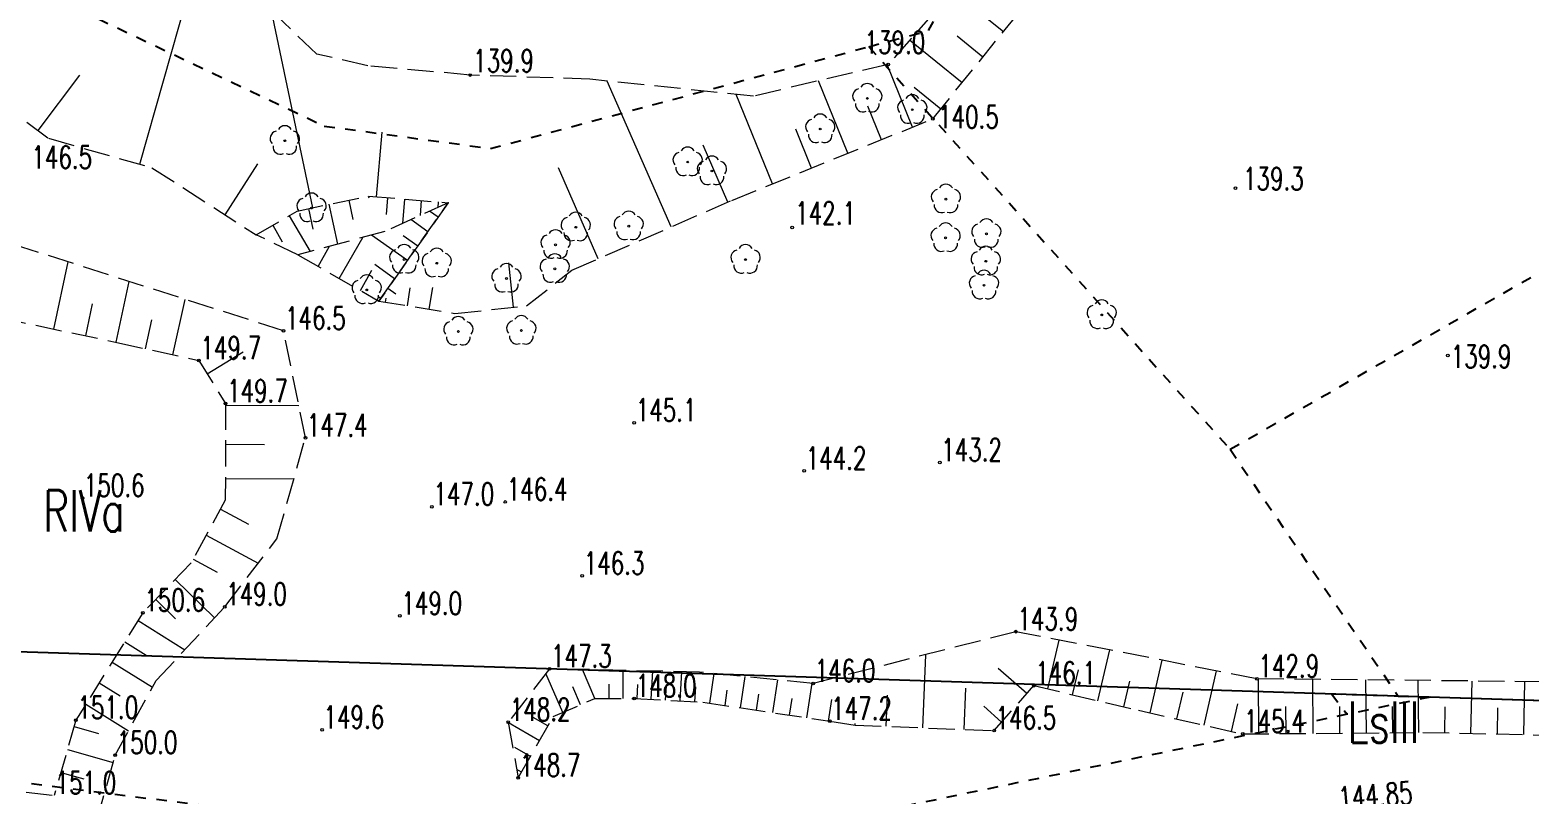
# Model space of a CAD drawing. Header units: metres. Extents: x 7583802 to 7586368, y 5958992 to 5960558.
# Drawn here: x 7585794.1 to 7585894.1, y 5959441.6 to 5959492.6 of the extents above; entities that cross this region are included whole.
import ezdxf
from ezdxf.enums import TextEntityAlignment as Align

# ---------------------------------------------------------------- set-up
doc = ezdxf.new("R2010")
doc.units = ezdxf.units.M
for name, pattern in [('1', [0]), ('2', [3, 2, -1]), ('3_1', [0]), ('3_BUBZ02', [2.45, 1.75, -0.7]), ('3_BUBZ02G', [2.45, 1.75, -0.7]), ('GUZ', [1.4, 0.7, -0.7])]:
    doc.linetypes.add(name, pattern=pattern)
doc.layers.get('0').update_dxf_attribs({"color": 250, "linetype": 'CONTINUOUS', "lineweight": 100})
for name, color, linetype, lineweight in [('BUBZ_L_1', 7, '3_BUBZ02', 18), ('DZIALKI-G_L_0', 7, '1', 25), ('KONTURY_L_0', 114, '2', 25), ('KONTURY_NR_T_0', 114, 'CONTINUOUS', 25), ('OBOP_T_1', 3, 'CONTINUOUS', 18), ('RTPW_T_0', 7, 'CONTINUOUS', 15), ('RTPW_T_1', 7, 'CONTINUOUS', 15)]:
    doc.layers.add(name, color=color, linetype=linetype, lineweight=lineweight)
doc.styles.get("Standard").update_dxf_attribs({"font": 'Simplex.SHX', "width": 0.75})

# ---------------------------------------------------------------- blocks, each defined once
blk = doc.blocks.new('3_OBOP02_01')
at = {"linetype": 'CONTINUOUS'}
blk.add_circle((0, 0), 0.06, dxfattribs=at)
for centre, start, end in [((-0.48, 0.15), 102.1445, 221.86), ((0, 0.5), 30.1401, 149.8599), ((0.48, 0.15), 318.14, 77.8555), ((-0.29, -0.4), 174.1482, 293.8542), ((0.29, -0.4), 246.1458, 5.8518)]:
    blk.add_arc(centre, 0.5, start, end, dxfattribs=at)
blk = doc.blocks.new('3_RTPW01')
at = {"linetype": 'CONTINUOUS'}
blk.add_circle((0, 0), 0.09, dxfattribs=at)

msp = doc.modelspace()

# ---------------------------------------------------------------- linework, layer by layer
at = {"layer": 'BUBZ_L_1', "linetype": '3_BUBZ02'}
for p, q in [((7585860.98, 5959501.24), (7585851.33, 5959490.29)), ((7585813.24, 5959490.97), (7585806.77, 5959497.15)), ((7585816.64, 5959490.2), (7585813.24, 5959490.97)), ((7585823.46, 5959489.58), (7585816.64, 5959490.2)), ((7585851.33, 5959490.29), (7585842.36, 5959488.17)), ((7585831.43, 5959489.3), (7585823.46, 5959489.58)), ((7585842.36, 5959488.17), (7585831.43, 5959489.3)), ((7585811.01, 5959472.52), (7585773.96, 5959484.39)), ((7585822, 5959481.06), (7585817.76, 5959479.15)), ((7585822, 5959481.06), (7585817.76, 5959479.15)), ((7585817.76, 5959479.15), (7585811.97, 5959477.59)), ((7585817.76, 5959479.15), (7585811.97, 5959477.59)), ((7585811.97, 5959477.59), (7585809.19, 5959478.92)), ((7585812.47, 5959465.38), (7585811.01, 5959472.52)), ((7585810.57, 5959458.65), (7585812.47, 5959465.38)), ((7585807.09, 5959454.12), (7585810.57, 5959458.65)), ((7585802.52, 5959449.2), (7585807.09, 5959454.12)), ((7585859.85, 5959452.46), (7585846.33, 5959449.01)), ((7585875.92, 5959449.32), (7585859.85, 5959452.46)), ((7585799.79, 5959444.23), (7585802.52, 5959449.2)), ((7585828.75, 5959449.99), (7585826, 5959446.42)), ((7585838.76, 5959449.76), (7585828.75, 5959449.99)), ((7585846.33, 5959449.01), (7585838.76, 5959449.76)), ((7585899.77, 5959449.07), (7585875.92, 5959449.32)), ((7585826, 5959446.42), (7585826.66, 5959442.71)), ((7585798.57, 5959439.85), (7585799.79, 5959444.23))]:
    msp.add_line(p, q, dxfattribs=at)
at = {"layer": 'BUBZ_L_1', "linetype": '3_BUBZ02G'}
for p, q in [((7585854.31, 5959486.66), (7585864.38, 5959499.11)), ((7585786.06, 5959492.33), (7585795.34, 5959485.36)), ((7585840.9, 5959481.22), (7585854.31, 5959486.66)), ((7585795.34, 5959485.36), (7585802.24, 5959483.4)), ((7585802.24, 5959483.4), (7585809.19, 5959478.92)), ((7585811.92, 5959480.51), (7585816.68, 5959481.51)), ((7585811.92, 5959480.51), (7585816.68, 5959481.51)), ((7585816.68, 5959481.51), (7585822, 5959481.06)), ((7585816.68, 5959481.51), (7585822, 5959481.06)), ((7585830.23, 5959476.56), (7585840.9, 5959481.22)), ((7585809.19, 5959478.92), (7585811.92, 5959480.51)), ((7585809.19, 5959478.92), (7585811.92, 5959480.51)), ((7585822, 5959481.06), (7585817.37, 5959474.51)), ((7585817.37, 5959474.51), (7585822, 5959481.06)), ((7585811.97, 5959477.59), (7585817.37, 5959474.51)), ((7585827.21, 5959474.18), (7585830.23, 5959476.56)), ((7585817.37, 5959474.51), (7585822.44, 5959473.68)), ((7585822.44, 5959473.68), (7585827.21, 5959474.18)), ((7585789.7, 5959473.91), (7585799.89, 5959471.75)), ((7585799.89, 5959471.75), (7585805.37, 5959470.54)), ((7585805.37, 5959470.54), (7585807.15, 5959467.67)), ((7585807.15, 5959467.67), (7585807.13, 5959461.24)), ((7585807.13, 5959461.24), (7585804.86, 5959457.06)), ((7585804.86, 5959457.06), (7585801.63, 5959453.72)), ((7585801.63, 5959453.72), (7585797.17, 5959446.56)), ((7585858.39, 5959445.86), (7585861.04, 5959448.86)), ((7585861.04, 5959448.86), (7585868.02, 5959447.22)), ((7585829, 5959446.8), (7585831.78, 5959448.01)), ((7585831.78, 5959448.01), (7585834.4, 5959448.01)), ((7585834.4, 5959448.01), (7585838.98, 5959447.76)), ((7585838.98, 5959447.76), (7585847.43, 5959446.49)), ((7585868.02, 5959447.22), (7585874.97, 5959445.64)), ((7585797.17, 5959446.56), (7585795.71, 5959441.54)), ((7585826.66, 5959442.71), (7585829, 5959446.8)), ((7585847.43, 5959446.49), (7585849.12, 5959446.23)), ((7585849.12, 5959446.23), (7585858.39, 5959445.86)), ((7585874.97, 5959445.64), (7585886.98, 5959445.74)), ((7585886.98, 5959445.74), (7585896.68, 5959445.54)), ((7585781.69, 5959443.21), (7585795.71, 5959441.54))]:
    msp.add_line(p, q, dxfattribs=at)
at = {"layer": 'BUBZ_L_1', "linetype": '3_1'}
for p, q in [((7585801.43, 5959483.63), (7585805.35, 5959497.45)), ((7585859.01, 5959492.46), (7585855.64, 5959495.18)), ((7585812.97, 5959480.73), (7585810.22, 5959493.86)), ((7585857.65, 5959490.78), (7585855.93, 5959492.17)), ((7585856.26, 5959489.07), (7585852.75, 5959491.9)), ((7585852.96, 5959486.11), (7585851.27, 5959490.28)), ((7585794.65, 5959485.88), (7585797.43, 5959489.57)), ((7585836.85, 5959479.45), (7585832.6, 5959489.18)), ((7585848.64, 5959484.36), (7585846.68, 5959489.19)), ((7585843.62, 5959482.32), (7585841.2, 5959488.29)), ((7585854.84, 5959487.31), (7585853.06, 5959488.76)), ((7585850.88, 5959485.27), (7585849.97, 5959487.51)), ((7585817.21, 5959481.46), (7585817.58, 5959485.77)), ((7585846.22, 5959483.38), (7585845.17, 5959485.98)), ((7585840.64, 5959481.11), (7585838.99, 5959484.9)), ((7585807.11, 5959480.26), (7585809.3, 5959483.65)), ((7585831.99, 5959477.33), (7585829.34, 5959483.4)), ((7585815.37, 5959481.24), (7585815.64, 5959479.94)), ((7585816.66, 5959481.51), (7585816.69, 5959481.4)), ((7585817.95, 5959481.4), (7585817.86, 5959480.28)), ((7585819.08, 5959481.31), (7585818.94, 5959479.68)), ((7585820.2, 5959481.21), (7585820.12, 5959480.21)), ((7585821.33, 5959481.12), (7585821.3, 5959480.74)), ((7585811.39, 5959480.2), (7585812.79, 5959477.81)), ((7585812.68, 5959480.67), (7585812.96, 5959479.3)), ((7585814.04, 5959480.96), (7585814.6, 5959478.3)), ((7585821.32, 5959480.1), (7585820.75, 5959480.5)), ((7585810.29, 5959479.56), (7585810.93, 5959478.46)), ((7585820.64, 5959479.13), (7585819.5, 5959479.94)), ((7585813.32, 5959476.82), (7585814.08, 5959478.16)), ((7585814.73, 5959476.02), (7585816.29, 5959478.75)), ((7585819.28, 5959477.21), (7585816.87, 5959478.91)), ((7585819.96, 5959478.17), (7585818.99, 5959478.85)), ((7585795.7, 5959472.64), (7585796.65, 5959477.12)), ((7585816.14, 5959475.21), (7585816.91, 5959476.57)), ((7585818.42, 5959476), (7585817.1, 5959476.94)), ((7585826.35, 5959474.09), (7585826.04, 5959477.05)), ((7585799.86, 5959471.76), (7585800.72, 5959475.82)), ((7585817.97, 5959475.36), (7585818.5, 5959474.98)), ((7585819.27, 5959474.2), (7585819.46, 5959475.39)), ((7585820.73, 5959473.96), (7585820.97, 5959475.42)), ((7585797.83, 5959472.19), (7585798.28, 5959474.32)), ((7585803.64, 5959470.92), (7585804.46, 5959474.62)), ((7585817.49, 5959474.68), (7585817.3, 5959474.81)), ((7585817.81, 5959474.44), (7585817.85, 5959474.71)), ((7585801.8, 5959471.33), (7585802.22, 5959473.26)), ((7585805.92, 5959469.65), (7585808.32, 5959471.13)), ((7585807.15, 5959467.56), (7585812.03, 5959467.54)), ((7585807.14, 5959464.96), (7585809.74, 5959464.95)), ((7585807.13, 5959462.67), (7585811.7, 5959462.66)), ((7585806.8, 5959460.63), (7585808.67, 5959459.62)), ((7585805.86, 5959458.9), (7585809.32, 5959457.02)), ((7585804.99, 5959457.3), (7585806.59, 5959456.43)), ((7585803.78, 5959455.94), (7585806.41, 5959453.39)), ((7585802.49, 5959454.61), (7585803.82, 5959453.32)), ((7585801.31, 5959453.21), (7585804.43, 5959451.26)), ((7585800.42, 5959451.78), (7585801.85, 5959450.89)), ((7585861.97, 5959448.64), (7585862.74, 5959451.9)), ((7585865.32, 5959447.85), (7585866.12, 5959451.24)), ((7585799.58, 5959450.43), (7585802.28, 5959448.76)), ((7585853.64, 5959446.05), (7585853.83, 5959450.92)), ((7585868.8, 5959447.04), (7585869.6, 5959450.56)), ((7585829.63, 5959447.07), (7585828.5, 5959449.66)), ((7585831.78, 5959448.01), (7585830.94, 5959449.94)), ((7585833.66, 5959448.01), (7585833.66, 5959449.88)), ((7585835.53, 5959447.95), (7585835.63, 5959449.83)), ((7585837.46, 5959447.84), (7585837.56, 5959449.79)), ((7585839.44, 5959447.69), (7585839.73, 5959449.66)), ((7585841.48, 5959447.38), (7585841.8, 5959449.46)), ((7585843.64, 5959447.06), (7585843.97, 5959449.24)), ((7585860.57, 5959448.33), (7585858.67, 5959450)), ((7585863.63, 5959448.25), (7585864.02, 5959449.91)), ((7585867.05, 5959447.45), (7585867.45, 5959449.17)), ((7585872.4, 5959446.23), (7585873.22, 5959449.85)), ((7585876.05, 5959445.65), (7585876.02, 5959449.32)), ((7585879.67, 5959445.68), (7585879.64, 5959449.28)), ((7585883.22, 5959445.71), (7585883.19, 5959449.24)), ((7585886.71, 5959445.74), (7585886.68, 5959449.21)), ((7585890.19, 5959445.67), (7585890.27, 5959449.17)), ((7585893.72, 5959445.6), (7585893.79, 5959449.13)), ((7585798.72, 5959449.05), (7585800.11, 5959448.19)), ((7585830.81, 5959447.59), (7585830.3, 5959448.78)), ((7585832.72, 5959448.01), (7585832.72, 5959448.95)), ((7585834.59, 5959448), (7585834.64, 5959448.93)), ((7585836.48, 5959447.9), (7585836.54, 5959448.85)), ((7585838.44, 5959447.79), (7585838.5, 5959448.78)), ((7585840.45, 5959447.54), (7585840.6, 5959448.55)), ((7585842.55, 5959447.22), (7585842.71, 5959448.29)), ((7585845.91, 5959446.72), (7585846.26, 5959449.02)), ((7585851.2, 5959446.15), (7585851.28, 5959448.22)), ((7585856.39, 5959445.94), (7585856.5, 5959448.7)), ((7585870.58, 5959446.64), (7585870.99, 5959448.42)), ((7585797.83, 5959447.63), (7585800.68, 5959445.85)), ((7585844.76, 5959446.89), (7585844.93, 5959448.01)), ((7585847.35, 5959446.5), (7585847.57, 5959447.94)), ((7585858.89, 5959446.43), (7585857.7, 5959447.49)), ((7585874.23, 5959445.81), (7585874.65, 5959447.65)), ((7585877.87, 5959445.66), (7585877.85, 5959447.48)), ((7585881.45, 5959445.69), (7585881.44, 5959447.48)), ((7585884.97, 5959445.72), (7585884.96, 5959447.47)), ((7585888.45, 5959445.71), (7585888.48, 5959447.45)), ((7585891.95, 5959445.64), (7585891.99, 5959447.39)), ((7585797.05, 5959446.14), (7585798.68, 5959445.66)), ((7585828.08, 5959445.18), (7585826.01, 5959446.37)), ((7585828.64, 5959446.17), (7585827.65, 5959446.73)), ((7585849.13, 5959446.23), (7585849.13, 5959446.34)), ((7585796.6, 5959444.61), (7585799.65, 5959443.73)), ((7585827.48, 5959444.14), (7585826.43, 5959444.74)), ((7585826.88, 5959443.09), (7585826.56, 5959443.27)), ((7585796.16, 5959443.08), (7585797.69, 5959442.64))]:
    msp.add_line(p, q, dxfattribs=at)
for p in [(7585822, 5959481.06), (7585809.19, 5959478.92)]:
    msp.add_point(p, dxfattribs=at)
at = {"layer": 'DZIALKI-G_L_0', "linetype": '1'}
msp.add_line((7585712.33, 5959453.74), (7585978.35, 5959445.18), dxfattribs=at)
at = {"layer": 'KONTURY_L_0', "linetype": 'GUZ'}
for p, q in [((7585854.02, 5959492.54), (7585872.75, 5959528.02)), ((7585775.9, 5959504.11), (7585813.73, 5959486.18)), ((7585874.13, 5959464.62), (7585941.89, 5959503.36)), ((7585850.04, 5959491.47), (7585854.02, 5959492.54)), ((7585824.81, 5959484.68), (7585850.04, 5959491.47)), ((7585850.04, 5959491.47), (7585874.13, 5959464.62)), ((7585813.73, 5959486.18), (7585824.81, 5959484.68)), ((7585874.13, 5959464.62), (7585885.33, 5959448.17)), ((7585880.88, 5959448.32), (7585881.94, 5959446.95)), ((7585880.88, 5959448.32), (7585885.33, 5959448.17)), ((7585887.46, 5959448.1), (7585881.94, 5959446.95)), ((7585885.33, 5959448.17), (7585887.46, 5959448.1)), ((7585904.18, 5959447.57), (7585887.46, 5959448.1)), ((7585881.94, 5959446.95), (7585838.46, 5959437.92)), ((7585831.01, 5959437.69), (7585772.59, 5959445.01))]:
    msp.add_line(p, q, dxfattribs=at)

# ---------------------------------------------------------------- block references
at = {"layer": 'OBOP_T_1'}
for p in [(7585849.94, 5959488.02), (7585852.94, 5959487.27), (7585811.1, 5959485.2), (7585846.8, 5959485.98), (7585837.96, 5959483.78), (7585839.58, 5959483.18), (7585855.18, 5959481.3), (7585812.88, 5959480.71), (7585830.5, 5959479.43), (7585834.03, 5959479.5), (7585829.15, 5959478.26), (7585855.16, 5959478.72), (7585857.88, 5959478.99), (7585819.06, 5959477.28), (7585841.82, 5959477.27), (7585857.84, 5959477.16), (7585821.23, 5959477.03), (7585829.1, 5959476.66), (7585816.56, 5959475.25), (7585825.88, 5959476.01), (7585857.72, 5959475.56), (7585865.57, 5959473.58), (7585822.67, 5959472.48), (7585826.87, 5959472.54)]:
    msp.add_blockref('3_OBOP02_01', p, dxfattribs=at)
at = {"layer": 'RTPW_T_0'}
for p in [(7585851.33, 5959490.29), (7585823.46, 5959489.58), (7585854.31, 5959486.66), (7585874.48, 5959482.04), (7585844.93, 5959479.42), (7585811.01, 5959472.52), (7585805.37, 5959470.54), (7585888.65, 5959470.88), (7585807.15, 5959467.67), (7585834.4, 5959466.39), (7585812.47, 5959465.38), (7585845.73, 5959463.18), (7585854.77, 5959463.74), (7585797.6, 5959461.37), (7585825.8, 5959461.11), (7585820.91, 5959460.79), (7585830.93, 5959456.18), (7585807.09, 5959454.12), (7585801.63, 5959453.72), (7585818.77, 5959453.51), (7585859.85, 5959452.46), (7585828.75, 5959449.99), (7585846.33, 5959449.01), (7585875.92, 5959449.32), (7585834.4, 5959448.01), (7585861.04, 5959448.86), (7585797.17, 5959446.56), (7585826, 5959446.42), (7585847.43, 5959446.49), (7585813.58, 5959445.91), (7585858.39, 5959445.86), (7585874.97, 5959445.64), (7585799.79, 5959444.23), (7585826.66, 5959442.71)]:
    msp.add_blockref('3_RTPW01', p, dxfattribs=at)

# ---------------------------------------------------------------- texts
at = {"layer": 'KONTURY_NR_T_0', "width": 0.7}
for s, p in [('RIVa', (7585794.98, 5959461.89)), ('LsIII', (7585881.97, 5959447.8))]:
    msp.add_text(s, height=2.75, dxfattribs=at).set_placement(p, align=Align.TOP_LEFT)
at = {"layer": 'RTPW_T_0', "width": 0.7}
for s, p in [('139.0', (7585849.75, 5959491.01)), ('139.9', (7585823.66, 5959489.78)), ('140.5', (7585854.66, 5959486.04)), ('146.5', (7585794.2, 5959483.35)), ('139.3', (7585874.99, 5959481.92)), ('142.1', (7585845.13, 5959479.62)), ('146.5', (7585811.11, 5959472.62)), ('149.7', (7585805.47, 5959470.64)), ('139.9', (7585888.84, 5959470.06)), ('149.7', (7585807.25, 5959467.77)), ('145.1', (7585834.5, 5959466.49)), ('147.4', (7585812.57, 5959465.48)), ('143.2', (7585854.87, 5959463.84)), ('144.2', (7585845.83, 5959463.28)), ('150.6', (7585797.7, 5959461.47)), ('147.0', (7585821.01, 5959460.89)), ('146.4', (7585825.9, 5959461.21)), ('146.3', (7585831.03, 5959456.28)), ('150.6', (7585801.73, 5959453.82)), ('149.0', (7585807.19, 5959454.22)), ('149.0', (7585818.87, 5959453.61)), ('143.9', (7585859.95, 5959452.56)), ('147.3', (7585828.85, 5959450.09)), ('146.0', (7585846.43, 5959449.11)), ('146.1', (7585861.14, 5959448.96)), ('142.9', (7585876.02, 5959449.42)), ('148.0', (7585834.5, 5959448.11)), ('151.0', (7585797.27, 5959446.66)), ('147.2', (7585847.53, 5959446.59)), ('149.6', (7585813.68, 5959446.01)), ('148.2', (7585826.1, 5959446.52)), ('146.5', (7585858.49, 5959445.96)), ('145.4', (7585875.07, 5959445.74)), ('150.0', (7585799.89, 5959444.33)), ('148.7', (7585826.76, 5959442.81)), ('151.0', (7585795.81, 5959441.64))]:
    msp.add_text(s, height=1.5, dxfattribs=at).set_placement(p)
at = {"layer": 'RTPW_T_1', "width": 0.7}
msp.add_text('144.85', height=1.5, rotation=4.462, dxfattribs=at).set_placement((7585881.41, 5959440.6))

doc.saveas('drawing.dxf')
